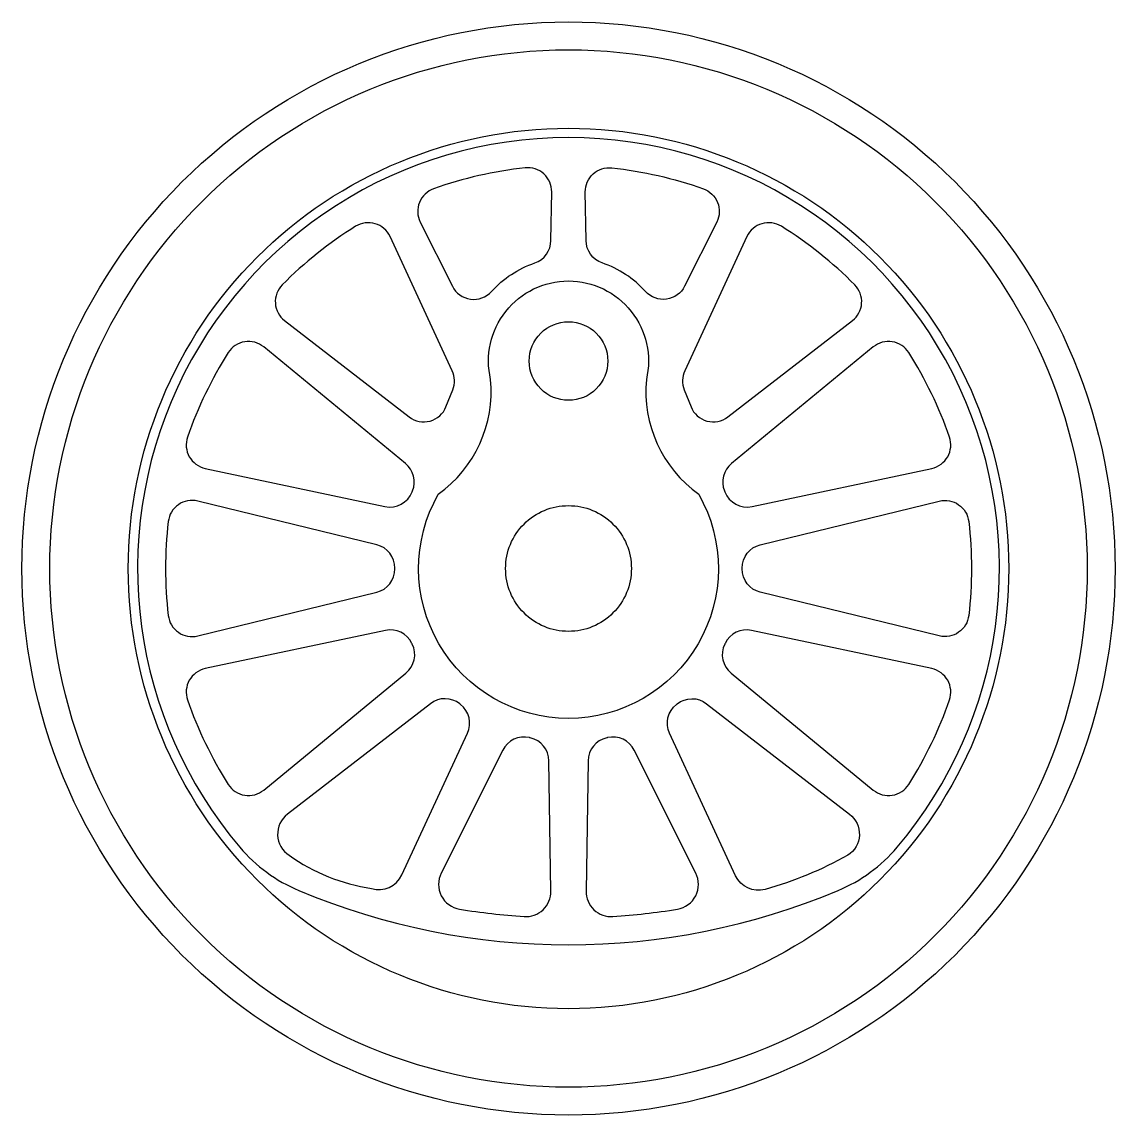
# Model space of a CAD drawing. Header units: millimetres. Extents: x -1.37 to 1.37, y -1.37 to 1.37.
import ezdxf

# ---------------------------------------------------------------- set-up
doc = ezdxf.new("R2010")
doc.units = ezdxf.units.MM

msp = doc.modelspace()

# ---------------------------------------------------------------- linework, layer by layer
at = {"flags": 128}
for points in [[(1.368651, 0, -0.414214), (0, -1.368651, -0.414214), (-1.368651, 0, -0.414214), (0, 1.368651, -0.414214), (1.368651, 0)], [(1.29872, 0, -0.414214), (0, -1.29872, -0.414214), (-1.29872, 0, -0.414214), (0, 1.29872, -0.414214), (1.29872, 0)], [(1.102362, 0, -0.414214), (0, -1.102362, -0.414214), (-1.102362, 0, -0.414214), (0, 1.102362, -0.414214), (1.102362, 0)], [(-0.822906, -0.697804, 0.118055), (-0.675013, -0.806193, 0.201374), (0.675014, -0.806191, 0.118056), (0.822908, -0.697802, 0.638894), (-0.000001, 1.078937, 0.638894), (-0.822906, -0.697804)], [(-0.290834, 0.706967, 0.527974), (-0.192746, 0.693603, -0.127061), (-0.084316, 0.765166, 0.316241), (-0.04384, 0.82096), (-0.04201, 0.942673, 0.450613), (-0.108382, 1.003168, 0.058455), (-0.337609, 0.950849, 0.450613), (-0.371161, 0.867546), (-0.290834, 0.706967)], [(0.084317, 0.765166, -0.316241), (0.04384, 0.82096), (0.04201, 0.942673, -0.450613), (0.108382, 1.003168, -0.058455), (0.337609, 0.950849, -0.450613), (0.37116, 0.867546), (0.290833, 0.706967, -0.527973), (0.192746, 0.693603, 0.127061), (0.084317, 0.765166)], [(-0.710818, 0.620591), (-0.399143, 0.379615, 0.498841), (-0.306772, 0.404909), (-0.289823, 0.44758, 0.205793), (-0.291141, 0.494899), (-0.44686, 0.831091, 0.450613), (-0.532908, 0.856798, 0.058455), (-0.716733, 0.710202, 0.450613), (-0.710818, 0.620591)], [(0.399143, 0.379615), (0.710818, 0.620592, 0.450613), (0.716733, 0.710202, 0.058455), (0.532907, 0.856798, 0.450613), (0.446859, 0.831092), (0.291141, 0.494899, 0.205793), (0.289823, 0.44758), (0.306771, 0.404909, 0.498841), (0.399143, 0.379615)], [(0, -0.375221, -0.575601), (-0.325932, 0.185902, 0.266077), (-0.195047, 0.473508, -0.483767), (0, 0.719882, -0.483767), (0.195047, 0.473508, 0.266077), (0.325932, 0.185902, -0.575601), (0, -0.375221)], [(0.098425, 0.519488, -0.414214), (0, 0.421063, -0.414214), (-0.098425, 0.519488, -0.414214), (0, 0.617913, -0.414214), (0.098425, 0.519488)], [(-0.90969, 0.250721), (-0.459658, 0.1551, 0.365619), (-0.391492, 0.191605), (-0.390387, 0.194388, 0.326026), (-0.408022, 0.26281), (-0.763204, 0.554902, 0.450613), (-0.851884, 0.540728, 0.058455), (-0.953899, 0.328891, 0.450613), (-0.90969, 0.250721)], [(0.459658, 0.1551), (0.90969, 0.250721, 0.450613), (0.953899, 0.328891, 0.058455), (0.851884, 0.540728, 0.450613), (0.763204, 0.554902), (0.408022, 0.262811, 0.326026), (0.390387, 0.194388), (0.391492, 0.191605, 0.365618), (0.459658, 0.1551)], [(-0.928386, -0.168808), (-0.480296, -0.059421, 0.346375), (-0.434571, -0.001046, -0.001203), (-0.434571, 0.001046, 0.346375), (-0.480296, 0.059421), (-0.928386, 0.168808, 0.450614), (-1.002134, 0.117561, 0.058455), (-1.002134, -0.117561, 0.450613), (-0.928386, -0.168808)], [(0.480296, -0.059421, -0.346375), (0.434571, -0.001046, 0.001203), (0.434571, 0.001046, -0.346375), (0.480296, 0.059421), (0.928389, 0.168809, -0.450614), (1.002135, 0.117561, -0.058455), (1.002134, -0.117561, -0.450614), (0.928386, -0.168808), (0.480296, -0.059421)], [(0.15748, 0, -0.414214), (0, -0.15748, -0.414214), (-0.15748, 0, -0.414214), (0, 0.15748, -0.414214), (0.15748, 0)], [(-0.763204, -0.554902), (-0.40695, -0.261929, 0.346375), (-0.391081, -0.189495, -0.001203), (-0.391988, -0.187611, 0.346375), (-0.458514, -0.154856), (-0.90969, -0.250721, 0.450614), (-0.953899, -0.328891, 0.058455), (-0.851884, -0.540728, 0.450613), (-0.763204, -0.554902)], [(0.40695, -0.261929), (0.763207, -0.554905, 0.450614), (0.851885, -0.54073, 0.058455), (0.953899, -0.328891, 0.450614), (0.90969, -0.250721), (0.458514, -0.154856, 0.346375), (0.391988, -0.187611, -0.001203), (0.391081, -0.189495, 0.346375), (0.40695, -0.261929)], [(-0.699391, -0.718015, 0.117727), (-0.493015, -0.801089, 0.375094), (-0.417338, -0.767355), (-0.253003, -0.412559, 0.346375), (-0.270133, -0.340413, -0.001203), (-0.271768, -0.339109, 0.346375), (-0.345917, -0.338462), (-0.703846, -0.615201, 0.518037), (-0.699391, -0.718015)], [(0.418192, -0.7692), (0.253003, -0.412559, -0.346375), (0.270133, -0.340413, 0.001204), (0.27177, -0.33911, -0.346375), (0.34592, -0.338465), (0.703845, -0.6152, -0.518039), (0.699389, -0.718015, -0.059168), (0.492327, -0.803387, -0.367835), (0.418192, -0.7692)], [(-0.272545, -0.852899, 0.024225), (-0.111202, -0.871502, 0.438261), (-0.044039, -0.807701), (-0.048945, -0.481476, 0.346374), (-0.095682, -0.423908, -0.001203), (-0.09772, -0.423442, 0.346375), (-0.164807, -0.455032), (-0.318644, -0.762562, 0.505261), (-0.272545, -0.852899)], [(0.111201, -0.871502, 0.024225), (0.272545, -0.852898, 0.505262), (0.318644, -0.762562), (0.164807, -0.455032, 0.346375), (0.09772, -0.423442, -0.001203), (0.095682, -0.423908, 0.346375), (0.048945, -0.481476), (0.044039, -0.807701, 0.438258), (0.111201, -0.871502)]]:
    msp.add_lwpolyline(points, format="xyb", dxfattribs=at)

doc.saveas('drawing.dxf')
